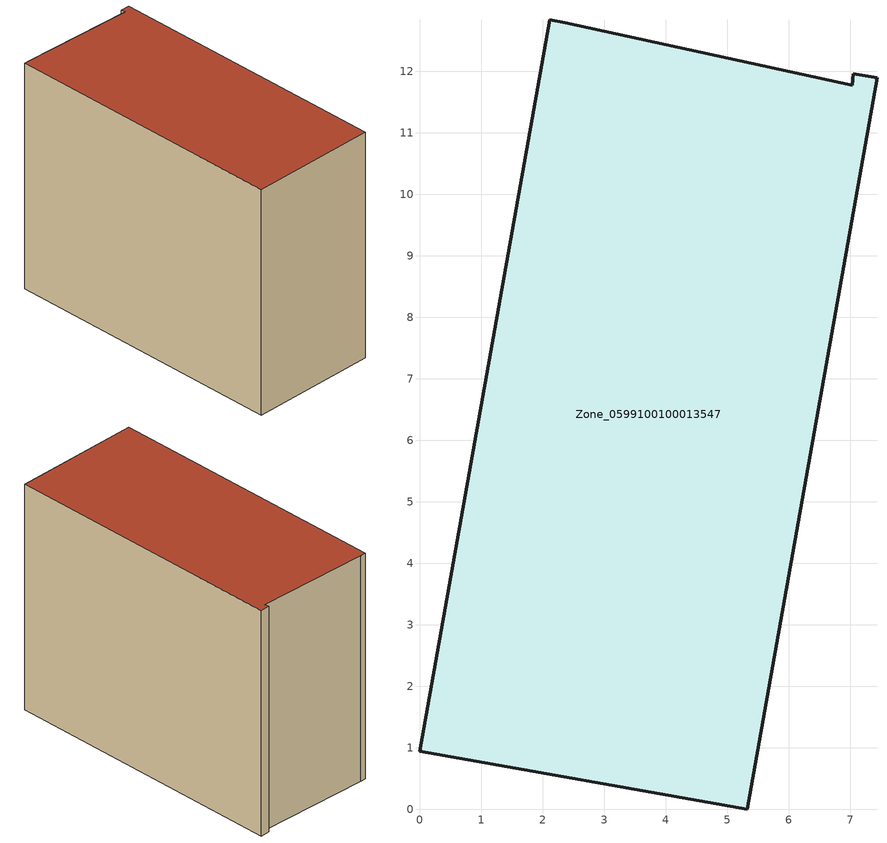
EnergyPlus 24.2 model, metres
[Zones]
Zone_0599100100013547
 floor ground (C_G): 5.33,0 0,0.94 2.12,12.84 2.37,12.79 7.04,11.77 7.05,11.96 7.44,11.89 z0
 wall outside (C_F): 7.05,11.96 7.04,11.77 2.37,12.79 2.12,12.84 0,0.94 5.33,0 7.44,11.89 7.05,11.96 z0:9.75
 roof outside (C_R): 2.37,12.79 2.12,12.84 0,0.94 5.33,0 7.44,11.89 7.05,11.96 7.04,11.77 z9.75
[BUILDING]
Pand.0599100100013547: North Axis=0; Terrain=City; Loads Convergence Tolerance Value=0.04; Temperature Convergence Tolerance Value=0.4; Solar Distribution=FullExterior; Maximum Number of Warmup Days=25; Minimum Number of Warmup Days=1
[Site:Location]
Rotterdam.The.Hague.AP_ZH_NLD Design_Conditions: Latitude=51.96; Longitude=4.45; Time Zone=1; Elevation=-4.5
[SITE:GROUNDTEMPERATURE:BUILDINGSURFACE]
18, 18, 18, 18, 18, 18, 18, 18, 18, 18, 18, 18
[MATERIAL] Thermal Absorptance=0.9; Solar Absorptance=0.7; Visible Absorptance=0.7
Name | Roughness | Thickness | Conductivity | Density | Specific Heat
G.TI.2015-2018 | MediumSmooth | 0.15 | 0.0428571 | 540 | 1210
F.TI.2015-2018 | Rough | 0.3 | 0.0666667 | 1920 | 840
R.TI.2015-2018 | MediumRough | 0.2 | 0.0333333 | 1500 | 1000
[CONSTRUCTION]
C_G: G.TI.2015-2018
C_F: F.TI.2015-2018
C_R: R.TI.2015-2018
[ZONE]
Zone_0599100100013547: Type=1; Multiplier=1; Ceiling Height=Autocalculate; Volume=Autocalculate; Floor Area=autocalculate; Part of Total Floor Area=Yes
[ZONEINFILTRATION:DESIGNFLOWRATE]
Infil_Zone_0599100100013547: Zone or ZoneList or Space or SpaceList=Zone_0599100100013547; Schedule=AlwaysOn; Design Flow Rate Calculation Method=Flow/Area; Flow Rate per Floor Area=0.0015; Constant Term Coefficient=1; Temperature Term Coefficient=0; Velocity Term Coefficient=0; Velocity Squared Term Coefficient=0
[HVACTEMPLATE:ZONE:IDEALLOADSAIRSYSTEM]
Zone_0599100100013547: Maximum Heating Supply Air Temperature=50; Minimum Cooling Supply Air Temperature=13; Maximum Heating Supply Air Humidity Ratio=0.0156; Minimum Cooling Supply Air Humidity Ratio=0.0077; Heating Limit=NoLimit; Cooling Limit=NoLimit; Dehumidification Control Type=ConstantSensibleHeatRatio; Cooling Sensible Heat Ratio=0.7; Dehumidification Setpoint=60; Humidification Control Type=None; Humidification Setpoint=30; Outdoor Air Method=None; Outdoor Air Flow Rate per Person=0.00944; Outdoor Air Flow Rate per Zone Floor Area=0; Outdoor Air Flow Rate per Zone=0; Demand Controlled Ventilation Type=None; Outdoor Air Economizer Type=NoEconomizer; Heat Recovery Type=None; Sensible Heat Recovery Effectiveness=0.7; Latent Heat Recovery Effectiveness=0.65
[ZONECONTROL:THERMOSTAT]
ThermostatControl_Zone_0599100100013547: Zone or ZoneList=Zone_0599100100013547; Control Type Schedule=DualSetpointControlType; Control 1=Thermostat_Zone_0599100100013547; Temperature Difference Between Cutout And Setpoint=0
[THERMOSTATSETPOINT:DUALSETPOINT]
Thermostat_Zone_0599100100013547: Heating Setpoint Temperature Schedule=HeatingSetpoint_Zone_0599100100013547; Cooling Setpoint Temperature Schedule=CoolingSetpoint_Zone_0599100100013547
[SCHEDULE:COMPACT]
HeatingSetpoint_Zone_0599100100013547: Through: 12/31, For: AllDays, Until: 24:00, 21
CoolingSetpoint_Zone_0599100100013547: Through: 12/31, For: AllDays, Until: 24:00, 24
DualSetpointControlType: Through: 12/31, For: AllDays, Until: 24:00, 4
AlwaysOn: Through: 12/31, For: AllDays, Until: 24:00, 1
